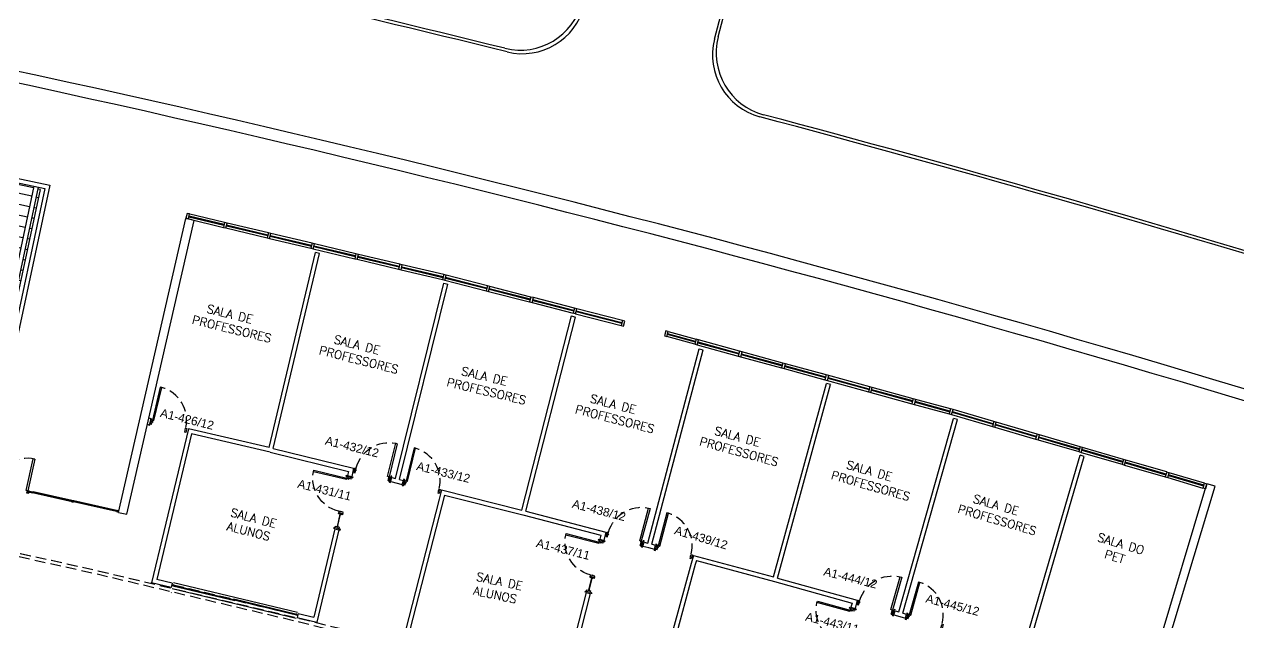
# Model space of a CAD drawing. Header units: millimetres. Extents: x 2958 to 3256, y 1036 to 1150.
# Drawn here: x 3192.3 to 3220.89, y 1065.53 to 1079.6 of the extents above; entities that cross this region are included whole.
import ezdxf

# ---------------------------------------------------------------- set-up
doc = ezdxf.new("R2010")
doc.units = ezdxf.units.MM
doc.linetypes.add('HIDDEN', pattern=[0.375, 0.25, -0.125])
for name, color, linetype in [('AR-ALV', 2, 'Continuous'), ('AR-ALV-BXA', 2, 'Continuous'), ('AR-ALV-VT1', 2, 'Continuous'), ('AR-COR', 2, 'Continuous'), ('AR-COR-VT2', 2, 'Continuous'), ('AR-ESQ', 2, 'Continuous'), ('AR-PIS', 1, 'Continuous'), ('AR-PIS-DSN', 1, 'Continuous'), ('AR-POR', 1, 'Continuous'), ('AR-PRJ', 1, 'HIDDEN'), ('AR-PRJ-EDF', 1, 'HIDDEN'), ('AREA', 2, 'Continuous'), ('BL-ESCADA', 2, 'Continuous'), ('BL-ESQ-02', 62, 'Continuous'), ('BL-ESQ-PRJ', 1, 'HIDDEN'), ('DT-ESQ-01', 71, 'Continuous'), ('DT-ESQ-CRT', 2, 'Continuous'), ('DT-ESQ-VT1', 1, 'Continuous'), ('DT-ESQ-VT2', 2, 'Continuous'), ('PISO', 1, 'Continuous'), ('TEXTO', 2, 'Continuous'), ('USO1', 2, 'Continuous')]:
    doc.layers.add(name, color=color, linetype=linetype)
doc.styles.add('1', font='romans.shx')
doc.styles.get("Standard").update_dxf_attribs({"font": 'arial.ttf'})
doc.styles.add('UNB-100-1', font='simplex.shx', dxfattribs={"height": 0.2})
doc.dimstyles.new('1-600', dxfattribs={"dimtxt": 1.1, "dimasz": 2.5, "dimexe": 2, "dimexo": 4, "dimgap": 0.2, "dimtad": 1, "dimdec": 0, "dimzin": 4, "dimdsep": 46, "dimlunit": 6, "dimtxsty": '1', "dimblk1": 'NONE', "dimblk2": 'NONE', "dimsah": 1, "dimcen": 0, "dimclrd": 2, "dimclre": 2, "dimclrt": 2, "dimadec": 0, "dimazin": 0, "dimtfac": 1, "dimtdec": 0, "dimtmove": 2, "dimatfit": 3, "dimldrblk": 'NONE', "dimfxl": 1, "dimtolj": 1, "dimtzin": 0, "dimarcsym": 0})

# ---------------------------------------------------------------- blocks, each defined once
blk = doc.blocks.new('ev01-p')
at = {"layer": 'AR-ALV-BXA', "color": 2}
for p, q in [((0, 0.075), (3, 0.075)), ((0, -0.075), (3, -0.075))]:
    blk.add_line(p, q, dxfattribs=at)
at = {"layer": 'BL-ESQ-02'}
for p, q in [((0, 0.021), (0.015, 0.021)), ((3, -0.006), (3, 0.007))]:
    blk.add_line(p, q, dxfattribs=at)
at = {"layer": 'BL-ESQ-02', "color": 2}
for p, q in [((0, 0.007), (0, 0.021)), ((0, 0.007), (0.015, 0.007)), ((0, -0.006), (0, 0.007)), ((0, 0.007), (0.015, 0.007)), ((0, -0.006), (0, 0.007)), ((0.015, 0.007), (0, 0.007)), ((0.014, 0.02), (0.001, 0.02)), ((0.001, 0.02), (0.001, 0.008)), ((0.001, 0.008), (0.014, 0.008)), ((0.014, 0.006), (0.001, 0.006)), ((0.001, 0.006), (0.001, -0.005)), ((0.014, 0.019), (0.014, 0.02)), ((0.015, 0.019), (0.014, 0.019)), ((0.014, 0.008), (0.014, 0.009)), ((0.014, 0.009), (0.015, 0.009)), ((0.014, 0.005), (0.014, 0.006)), ((0.015, 0.005), (0.014, 0.005)), ((0.015, 0.021), (0.015, 0.019)), ((0.015, 0.009), (0.015, 0.007)), ((0.015, 0.007), (0.015, 0.005)), ((3, 0.021), (2.985, 0.021)), ((2.985, 0.021), (2.985, 0.019)), ((2.985, 0.019), (2.986, 0.019)), ((2.986, 0.009), (2.985, 0.009)), ((2.985, 0.009), (2.985, 0.007)), ((3, 0.007), (2.985, 0.007)), ((2.985, 0.007), (3, 0.007)), ((2.986, 0.019), (2.986, 0.02)), ((2.986, 0.02), (2.999, 0.02)), ((2.986, 0.008), (2.986, 0.009)), ((2.999, 0.008), (2.986, 0.008)), ((2.999, 0.02), (2.999, 0.008)), ((3, 0.007), (3, 0.021)), ((0.015, -0.006), (0, -0.006)), ((0.001, -0.005), (0.014, -0.005)), ((0.014, -0.005), (0.014, -0.004)), ((0.014, -0.004), (0.015, -0.004)), ((0.015, -0.004), (0.015, -0.006))]:
    blk.add_line(p, q, dxfattribs=at)
at = {"layer": 'BL-ESQ-02', "color": 1}
for points in [[(1.5, 0.004), (0.005, 0.004), (0.005, -0.004), (1.5, -0.004)], [(1.47, 0.01), (2.995, 0.01), (2.995, 0.018), (1.47, 0.018)]]:
    blk.add_lwpolyline(points, dxfattribs=at)
at = {"layer": 'BL-ESQ-02', "color": 2}
blk.add_lwpolyline([(0.005, -0.164), (0.005, -0.172)], dxfattribs=at)
at = {"layer": 'BL-ESQ-PRJ', "color": 1}
for p, q in [((0, 0.021), (2.985, 0.021)), ((0.015, 0.019), (2.985, 0.019)), ((0.015, 0.009), (2.985, 0.009)), ((0.015, 0.007), (2.985, 0.007))]:
    blk.add_line(p, q, dxfattribs=at)
at = {"layer": 'DT-ESQ-01', "color": 1}
for p, q in [((1.47, 0.018), (1.47, 0.01)), ((1.5, 0.004), (1.5, -0.004))]:
    blk.add_line(p, q, dxfattribs=at)
blk = doc.blocks.new('P12X6-SLC')
for p, q in [((0, -0.12), (0, 0)), ((0, 0), (0.06, 0)), ((0.06, 0), (0.06, -0.12)), ((0.06, -0.12), (0, -0.12))]:
    blk.add_line(p, q)
blk = doc.blocks.new('esc-a-sl')
at = {"layer": 'AR-COR'}
for p, q in [((-2.81, 11.957), (-2.81, 16.2)), ((-2.81, 16.2), (-2.45, 16.2)), ((-2.71, 12.057), (-2.71, 16.1)), ((-2.71, 16.1), (-2.55, 16.1)), ((-2.55, 12.057), (-2.55, 16.1)), ((-2.45, 12.057), (-2.45, 16.2)), ((-0.1, 16.2), (-0.51, 16.2)), ((-0.51, 12.057), (-0.51, 16.2)), ((-0.1, 16.1), (-0.41, 16.1)), ((-0.41, 12.057), (-0.41, 16.1)), ((-0.1, 12.057), (-2.71, 12.057)), ((-0.1, 11.957), (-2.81, 11.957))]:
    blk.add_line(p, q, dxfattribs=at)
at = {"layer": 'AR-PIS-DSN'}
for p, q in [((-2.61, 12.1), (-2.61, 16.05)), ((-2.61, 16.05), (-2.55, 16.05)), ((-2.61, 12.1), (-2.61, 16.05)), ((-2.45, 16.05), (-0.51, 16.05)), ((-0.41, 16.05), (-0.35, 16.05)), ((-0.35, 12.1), (-0.35, 16.05)), ((-2.61, 15.8), (-2.55, 15.8)), ((-2.45, 15.8), (-0.51, 15.8)), ((-2.61, 15.55), (-2.55, 15.55)), ((-2.45, 15.55), (-0.51, 15.55)), ((-0.41, 15.55), (-0.35, 15.55)), ((-2.61, 15.3), (-2.55, 15.3)), ((-2.45, 15.3), (-0.51, 15.3)), ((-0.41, 15.3), (-0.35, 15.3)), ((-2.61, 15.05), (-2.55, 15.05)), ((-2.45, 15.05), (-0.51, 15.05)), ((-0.41, 15.05), (-0.35, 15.05)), ((-2.61, 14.8), (-2.55, 14.8)), ((-2.45, 14.8), (-0.51, 14.8)), ((-0.41, 14.8), (-0.35, 14.8)), ((-2.61, 14.55), (-2.55, 14.55)), ((-2.61, 14.3), (-2.55, 14.3)), ((-2.45, 14.55), (-0.51, 14.55)), ((-2.45, 14.3), (-0.51, 14.3)), ((-0.41, 14.55), (-0.35, 14.55)), ((-0.41, 14.3), (-0.35, 14.3)), ((-2.61, 14.05), (-2.55, 14.05)), ((-2.45, 14.05), (-0.51, 14.05)), ((-0.41, 14.05), (-0.35, 14.05)), ((-2.61, 13.8), (-2.55, 13.8)), ((-2.45, 13.8), (-0.51, 13.8)), ((-0.41, 13.8), (-0.35, 13.8)), ((-2.61, 13.55), (-2.55, 13.55)), ((-2.45, 13.55), (-0.51, 13.55)), ((-0.41, 13.55), (-0.35, 13.55)), ((-2.61, 13.3), (-2.55, 13.3)), ((-2.45, 13.3), (-0.51, 13.3)), ((-0.41, 13.3), (-0.35, 13.3)), ((-2.61, 13.05), (-2.55, 13.05)), ((-2.45, 13.05), (-0.51, 13.05)), ((-0.41, 13.05), (-0.35, 13.05)), ((-2.61, 12.8), (-2.55, 12.8)), ((-2.45, 12.8), (-0.51, 12.8)), ((-0.41, 12.8), (-0.35, 12.8)), ((-2.61, 12.55), (-2.55, 12.55)), ((-2.61, 12.3), (-2.55, 12.3)), ((-2.45, 12.55), (-0.51, 12.55)), ((-2.45, 12.3), (-0.51, 12.3)), ((-0.41, 12.55), (-0.35, 12.55)), ((-0.41, 12.3), (-0.35, 12.3)), ((-2.61, 12.1), (-2.55, 12.1)), ((-2.45, 12.1), (-0.51, 12.1)), ((-0.41, 12.1), (-0.35, 12.1))]:
    blk.add_line(p, q, dxfattribs=at)
blk = doc.blocks.new('pm01-p')
at = {"layer": 'BL-ESQ-02', "color": 2}
for p, q in [((0.01, 0.025), (0.01, 0.125)), ((0.04, 0.125), (0.01, 0.125)), ((0.04, 0.025), (0.01, 0.025)), ((0.04, 0.025), (0.04, 0.125))]:
    blk.add_line(p, q, dxfattribs=at)
for points in [[(0.041, 0.926), (0.041, 0.126), (0.076, 0.126), (0.076, 0.926)], [(0.04, 0.075), (0.04, 0.09), (0.05, 0.09), (0.05, 0.075)], [(0.842, 0.075), (0.842, 0.09), (0.832, 0.09), (0.832, 0.075)], [(0.872, 0.025), (0.842, 0.025), (0.842, 0.125), (0.872, 0.125)]]:
    blk.add_lwpolyline(points, close=True, dxfattribs=at)
at = {"layer": 'BL-ESQ-02', "color": 1}
for points in [[(0, 0.023), (0, 0), (-0.023, 0), (-0.023, 0), (0, 0), (0, 0.023)], [(0, 0.128), (0, 0.15), (-0.023, 0.15), (-0.023, 0.151), (0, 0.151), (0, 0.128)]]:
    blk.add_lwpolyline(points, close=True, dxfattribs=at)
at = {"layer": 'BL-ESQ-02', "color": 2}
blk.add_lwpolyline([(0.01, 0.115), (0, 0.115), (0, 0.035), (0.01, 0.035)], dxfattribs=at)
at = {"layer": 'BL-ESQ-PRJ', "color": 1}
blk.add_arc((0.041, 0.126), 0.801, 1.0013, 87.4949, dxfattribs=at)
at = {"layer": 'DT-ESQ-VT1'}
for points in [[(0.04, 0.125), (0.04, 0.1), (0.041, 0.1), (0.041, 0.125)], [(0.041, 0.126), (0.066, 0.126), (0.066, 0.125), (0.041, 0.125)]]:
    blk.add_lwpolyline(points, close=True, dxfattribs=at)
blk = doc.blocks.new('em01-p')
at = {"layer": 'BL-ESQ-02', "color": 2}
for p, q in [((0.33, 0.003), (0.03, 0.003)), ((0.33, 0.05), (0.33, -0.05)), ((0.36, 0.05), (0.33, 0.05)), ((0.36, 0.05), (0.36, -0.05)), ((0.33, -0.003), (0.03, -0.003)), ((0.36, -0.05), (0.33, -0.05))]:
    blk.add_line(p, q, dxfattribs=at)
for points in [[(0.03, 0.05), (0, 0.05), (0, -0.05), (0.03, -0.05)], [(0.03, 0.003), (0.03, 0.018), (0.04, 0.018), (0.04, 0.003)], [(0.33, 0.003), (0.33, 0.018), (0.32, 0.018), (0.32, 0.003)], [(0.03, -0.003), (0.03, -0.018), (0.04, -0.018), (0.04, -0.003)], [(0.33, -0.003), (0.33, -0.018), (0.32, -0.018), (0.32, -0.003)]]:
    blk.add_lwpolyline(points, close=True, dxfattribs=at)
blk.add_lwpolyline([(0.36, -0.04), (0.37, -0.04), (0.37, 0.04), (0.36, 0.04)], dxfattribs=at)
at = {"layer": 'BL-ESQ-02', "color": 1}
for points in [[(0.37, 0.052), (0.37, 0.075), (0.392, 0.075), (0.392, 0.075), (0.369, 0.075), (0.369, 0.052)], [(0.37, -0.053), (0.37, -0.075), (0.392, -0.075), (0.392, -0.076), (0.369, -0.076), (0.369, -0.053)]]:
    blk.add_lwpolyline(points, close=True, dxfattribs=at)
blk = doc.blocks.new('conj pm01-p')
at = {"rotation": 180}
for name, p in [('em01-p', (-0.872, 0)), ('pm01-p', (0, 0.075))]:
    blk.add_blockref(name, p, dxfattribs=at)
blk = doc.blocks.new('perfil esquadria-716-ch16')
at = {"layer": 'DT-ESQ-CRT'}
blk.add_lwpolyline([(0.0485, 0.0015), (0.0025, 0.0015, -0.4142136), (0.0015, 0.0025), (0.0015, 0.0125), (0, 0.0125), (0, 0.002, 0.4142136), (0.002, 0), (0.0485, 0, 1), (0.0485, 0.003), (0.036, 0.003, -0.4142136), (0.035, 0.004), (0.035, 0.023, 0.4142136), (0.033, 0.025), (0.002, 0.025, 0.4142136), (0, 0.023), (0, 0.0135), (0.0015, 0.0135), (0.0015, 0.0225, -0.4142136), (0.0025, 0.0235), (0.0325, 0.0235, -0.4142136), (0.0335, 0.0225), (0.0335, 0.0035, 0.4142136), (0.0355, 0.0015)], format="xyb", dxfattribs=at)
blk = doc.blocks.new('perfil cantoneira dobrada-200-ch16')
at = {"layer": 'DT-ESQ-CRT'}
blk.add_lwpolyline([(0, 0.001), (0, 0.015, 0.439365), (-0.001, 0.016, 0.439365), (-0.002, 0.015), (-0.002, 0.002, -0.414214), (-0.002, 0.002), (-0.015, 0.002, 0.439365), (-0.016, 0.001, 0.439365), (-0.015, 0), (-0.002, 0, 0.414214)], format="xyb", close=True, dxfattribs=at)
blk = doc.blocks.new('baguete-1-2')
at = {"layer": 'DT-ESQ-CRT'}
blk.add_lwpolyline([(0.00635, 0), (0.00635, 0.0115, 0.41421356), (0.00515, 0.0127), (-0.00515, 0.0127, 0.41421356), (-0.00635, 0.0115), (-0.00635, 0), (-0.00515, 0), (-0.00515, 0.0109, -0.41421356), (-0.00455, 0.0115), (0.00455, 0.0115, -0.41421356), (0.00515, 0.0109), (0.00515, 0)], format="xyb", close=True, dxfattribs=at)
blk = doc.blocks.new('perfil esquadria-737-ch16')
at = {"layer": 'DT-ESQ-CRT'}
for p in [(-0.023, 0.001), (0.011, 0.001)]:
    blk.add_line(p, (-0.01, 0.001), dxfattribs=at)
for points in [[(0.023, 0.001), (0.011, 0.001, -0.939472), (0.011, 0.003), (0.023, 0.003, -1), (0.023, 0), (-0.023, 0, -1), (-0.023, 0.003), (-0.012, 0.003, 0.414214), (-0.01, 0.005), (-0.01, 0.023, -0.414214), (-0.008, 0.025), (0.008, 0.025, -0.414214), (0.01, 0.023), (0.01, 0.002)], [(-0.01, 0.001, 0.372054), (-0.008, 0.003), (-0.008, 0.022, -0.414214), (-0.007, 0.023), (0.007, 0.023, -0.414214), (0.008, 0.022), (0.008, 0.002, 0.946822), (0.01, 0.002)]]:
    blk.add_lwpolyline(points, format="xyb", dxfattribs=at)
blk = doc.blocks.new("cantoneira-1 1-2''")
at = {"layer": 'DT-ESQ-CRT'}
blk.add_lwpolyline([(0.002, 0.0381), (0, 0.0381), (0, 0.002, 0.4142136), (0.002, 0), (0.0381, 0), (0.0381, 0.002), (0.003, 0.002, -0.4142136), (0.002, 0.003)], format="xyb", close=True, dxfattribs=at)
blk = doc.blocks.new('tubo industrial 30x50-ch16')
at = {"layer": 'DT-ESQ-CRT'}
blk.add_lwpolyline([(0.0015, 0.0475, -0.4142136), (0.0025, 0.0485), (0.0275, 0.0485, -0.4142136), (0.0285, 0.0475), (0.0285, 0.0205), (0.03, 0.0205), (0.03, 0.048, 0.4142136), (0.028, 0.05), (0.002, 0.05, 0.4142136), (0, 0.048), (0, 0.002, 0.4142136), (0.002, 0), (0.028, 0, 0.4142136), (0.03, 0.002), (0.03, 0.0195), (0.0285, 0.0195), (0.0285, 0.0025, -0.4142136), (0.0275, 0.0015), (0.0025, 0.0015, -0.4142136), (0.0015, 0.0025)], format="xyb", close=True, dxfattribs=at)
blk = doc.blocks.new('ef05a-p')
at = {"layer": 'BL-ESQ-02'}
for points in [[(2.193, 0.777), (2.193, 0.013), (2.228, 0.013), (2.228, 0.777)], [(3.722, 0.777), (3.722, 0.013), (3.687, 0.013), (3.687, 0.777)]]:
    blk.add_lwpolyline(points, close=True, dxfattribs=at)
at = {"layer": 'BL-ESQ-PRJ'}
for centre, start, end in [((2.193, 0.012), 0, 89.9258), ((3.722, 0.012), 90.0742, 180)]:
    blk.add_arc(centre, 0.765, start, end, dxfattribs=at)
at = {"layer": 'DT-ESQ-CRT'}
for points in [[(2.162, -0.037), (2.16, -0.037), (2.16, 0.01, 0.414214), (2.159, 0.011), (2.146, 0.011), (2.146, 0.013), (2.16, 0.013, -0.414214), (2.162, 0.011)], [(3.753, -0.037), (3.755, -0.037), (3.755, 0.01, -0.414214), (3.756, 0.011), (3.769, 0.011), (3.769, 0.013), (3.755, 0.013, 0.414214), (3.753, 0.011)]]:
    blk.add_lwpolyline(points, format="xyb", close=True, dxfattribs=at)
at = {"layer": 'DT-ESQ-VT1'}
for p, q in [((0.05, 0.013), (1.078, 0.013)), ((2.087, 0.013), (1.036, 0.013)), ((1.065, 0.013), (1.084, 0.013)), ((1.161, 0.013), (1.131, 0.013)), ((2.146, 0.013), (2.087, 0.013)), ((3.769, 0.013), (3.85, 0.013)), ((4.784, 0.013), (3.85, 0.013)), ((4.777, 0.013), (4.784, 0.013)), ((5.865, 0.013), (4.831, 0.013)), ((0.048, -0.012), (1.086, -0.012)), ((2.087, -0.012), (1.129, -0.012)), ((1.161, -0.012), (1.129, -0.012)), ((2.149, -0.012), (2.087, -0.012)), ((3.766, -0.012), (3.85, -0.012)), ((4.797, -0.012), (3.772, -0.012)), ((4.777, -0.012), (4.786, -0.012)), ((5.867, -0.012), (4.829, -0.012))]:
    blk.add_line(p, q, dxfattribs=at)
for points in [[(2.192, 0.012), (2.192, -0.02), (2.193, -0.02), (2.193, 0.012)], [(2.193, 0.013), (2.224, 0.013), (2.224, 0.012), (2.193, 0.012)], [(3.722, 0.013), (3.691, 0.013), (3.691, 0.012), (3.722, 0.012)], [(3.723, 0.012), (3.723, -0.02), (3.722, -0.02), (3.722, 0.012)]]:
    blk.add_lwpolyline(points, close=True, dxfattribs=at)
at = {"layer": 'DT-ESQ-VT2'}
for points in [[(1.089, 0.002), (0.039, 0.002), (0.039, 0.008), (1.036, 0.008)], [(1.096, 0.008), (1.036, 0.008)], [(1.036, 0.002), (1.096, 0.002)], [(1.065, 0.008), (1.096, 0.008), (1.096, 0.002), (1.042, 0.002)], [(2.087, 0.008), (1.119, 0.008)], [(1.161, 0.008), (1.119, 0.008)], [(1.119, 0.008), (1.119, 0.002), (1.161, 0.002)], [(1.119, 0.002), (2.087, 0.002)], [(2.087, 0.002), (2.153, 0.002), (2.153, 0.008), (2.087, 0.008)], [(3.85, 0.002), (3.762, 0.002), (3.762, 0.008), (3.85, 0.008)], [(3.762, 0.008), (3.957, 0.008)], [(3.85, 0.002), (4.796, 0.002)], [(4.796, 0.008), (3.957, 0.008)], [(4.777, 0.008), (4.796, 0.008), (4.796, 0.002), (4.777, 0.002)], [(5.876, 0.008), (4.819, 0.008)], [(4.851, 0.008), (4.819, 0.008), (4.819, 0.002), (4.851, 0.002)], [(4.819, 0.002), (5.876, 0.002)], [(5.852, 0.002), (5.876, 0.002), (5.876, 0.008), (5.852, 0.008)]]:
    blk.add_lwpolyline(points, dxfattribs=at)
at = {"xscale": -1}
for name, p, rotation in [("cantoneira-1 1-2''", (0, 0.015), 180), ('perfil esquadria-716-ch16', (0.002, 0.013), 180), ('perfil esquadria-737-ch16', (1.107, 0.013), 180), ('baguete-1-2', (1.098, -0.006), 90), ('baguete-1-2', (2.16, -0.006), 90), ('tubo industrial 30x50-ch16', (2.162, 0.013), 180), ('tubo industrial 30x50-ch16', (3.723, 0.013), 180), ('perfil esquadria-737-ch16', (4.807, 0.013), 180), ('baguete-1-2', (4.797, -0.006), 90), ('baguete-1-2', (5.878, -0.006), 90)]:
    blk.add_blockref(name, p, dxfattribs=dict(at, rotation=rotation))
for name, p, rotation in [('baguete-1-2', (0.037, -0.006), 270), ('baguete-1-2', (1.118, -0.006), 270), ('baguete-1-2', (3.755, -0.006), 270), ('baguete-1-2', (4.817, -0.006), 270), ('perfil esquadria-716-ch16', (5.913, 0.013), 180), ("cantoneira-1 1-2''", (5.915, 0.015), 180)]:
    blk.add_blockref(name, p, dxfattribs=dict(rotation=rotation))
blk.add_blockref('perfil cantoneira dobrada-200-ch16', (2.192, -0.037), dxfattribs=at)
blk.add_blockref('perfil cantoneira dobrada-200-ch16', (3.723, -0.037))
blk = doc.blocks.new('escada01-planta')
for p, q in [((0.1, 0.1), (0.1, 0.103)), ((0.106, 0.1), (0.1, 0.1)), ((2.9, 0.1), (2.894, 0.1)), ((2.9, 0.103), (2.9, 0.1))]:
    blk.add_line(p, q)
at = {"layer": 'AR-COR-VT2'}
for p, q in [((-1.517, 4.349), (-1.517, 4.41)), ((-1.517, 4.41), (0.07, 4.41)), ((-1.476, 4.37), (0.03, 4.37)), ((-1.476, 4.349), (-1.476, 4.37)), ((0.03, 4.37), (0.03, 0.03)), ((0.07, 4.41), (0.07, 0.07)), ((1.33, 1.43), (1.33, 4.41)), ((1.33, 4.41), (4.558, 4.41)), ((1.37, 1.47), (1.37, 4.37)), ((1.37, 4.37), (4.517, 4.37)), ((4.517, 4.349), (4.517, 4.37)), ((4.558, 4.348), (4.558, 4.41)), ((1.63, 4.218), (1.63, 1.47)), ((1.67, 4.218), (1.67, 1.43)), ((2.93, 4.218), (2.93, 1.859)), ((2.97, 4.218), (2.97, 1.859)), ((2.93, 1.859), (2.93, 0.07)), ((2.97, 1.859), (2.97, 0.03)), ((1.33, 1.43), (1.67, 1.43)), ((1.37, 1.47), (1.63, 1.47)), ((2.97, 0.03), (0.03, 0.03)), ((0.07, 0.07), (2.93, 0.07))]:
    blk.add_line(p, q, dxfattribs=at)
for centre, start, end in [((1.65, 4.218), 359.5253, 179.5252), ((2.95, 4.218), 0.4748, 180.4747)]:
    blk.add_arc(centre, 0.02, start, end, dxfattribs=at)
at = {"layer": 'AR-PIS'}
blk.add_line((1.4, 4.349), (4.468, 4.349), dxfattribs=at)
at = {"layer": 'AR-PIS-DSN', "ltscale": 0.2}
for p, q in [((0, 4.349), (-1.476, 4.349)), ((0, 1.5), (0, 4.349)), ((0, 4.349), (0.03, 4.349)), ((0.07, 4.349), (0.1, 4.349)), ((1.3, 4.349), (0.1, 4.349)), ((0.1, 4.349), (0.1, 1.5)), ((1.3, 4.349), (1.33, 4.349)), ((1.3, 4.349), (1.3, 1.5)), ((1.37, 4.349), (1.4, 4.349)), ((1.4, 4.349), (1.4, 1.5)), ((0.03, 4.156), (0, 4.156)), ((0.1, 4.156), (0.07, 4.156)), ((1.3, 4.065), (0.1, 4.065)), ((1.33, 4.156), (1.3, 4.156)), ((1.4, 4.156), (1.37, 4.156)), ((1.6, 4.115), (1.63, 4.115)), ((1.6, 4.115), (1.6, 1.5)), ((1.67, 4.115), (1.7, 4.115)), ((1.7, 4.115), (1.7, 1.785)), ((2.9, 4.065), (1.7, 4.065)), ((2.9, 4.115), (2.93, 4.115)), ((2.9, 1.785), (2.9, 4.115)), ((2.97, 4.115), (3, 4.115)), ((3, 1.785), (3, 4.115)), ((1.3, 3.78), (0.1, 3.78)), ((2.9, 3.78), (1.7, 3.78)), ((1.3, 3.495), (0.1, 3.495)), ((2.9, 3.495), (1.7, 3.495)), ((1.3, 3.21), (0.1, 3.21)), ((2.9, 3.21), (1.7, 3.21)), ((1.3, 2.925), (0.1, 2.925)), ((2.9, 2.925), (1.7, 2.925)), ((1.3, 2.64), (0.1, 2.64)), ((2.9, 2.64), (1.7, 2.64)), ((1.3, 2.355), (0.1, 2.355)), ((2.9, 2.355), (1.7, 2.355)), ((1.3, 2.07), (0.1, 2.07)), ((2.9, 2.07), (1.7, 2.07)), ((1.3, 1.785), (0.1, 1.785)), ((1.6, 1.785), (1.63, 1.785)), ((1.67, 1.785), (1.7, 1.785)), ((2.9, 1.785), (1.7, 1.785)), ((2.9, 1.785), (2.93, 1.785)), ((2.97, 1.785), (3, 1.785)), ((3, 1.785), (3, 0)), ((0, 0), (0, 1.5)), ((0, 1.5), (0.03, 1.5)), ((0.07, 1.5), (0.1, 1.5)), ((1.3, 1.5), (1.33, 1.5)), ((1.37, 1.5), (1.4, 1.5)), ((1.4, 1.5), (1.6, 1.5)), ((3, 0), (0, 0))]:
    blk.add_line(p, q, dxfattribs=at)
blk = doc.blocks.new('*D97')
at = {"layer": 'DEFPOINTS', "color": 0, "transparency": 16777216}
for p in [(3139.882, 1067.386), (3139.766, 1065.89), (3217.679, 1052.622), (3190.353, 1051.654), (3217.238, 1051.188)]:
    blk.add_point(p, dxfattribs=at)
at = {"layer": 'USO1', "color": 2, "lineweight": -2, "transparency": 16777216}
for p, q in [((3139.459, 1061.902), (3139.114, 1057.415)), ((3216.063, 1047.364), (3214.741, 1043.063))]:
    blk.add_line(p, q, dxfattribs=at)
blk.add_arc((3112.356, 709.986), 350.458, 72.913, 85.59592, dxfattribs=at)
at = {"layer": 'USO1', "color": 2, "transparency": 16777216, "insert": (3177.837, 1055.035), "char_height": 1.1, "attachment_point": 5, "rotation": 349.2545, "style": '1'}
blk.add_mtext('\\A1;Matemática', dxfattribs=at)
blk = doc.blocks.new('_NONE')
at = {"color": 0, "linetype": 'ByBlock'}
blk.add_circle((0, 0), 0.25, dxfattribs=at)

msp = doc.modelspace()

# ---------------------------------------------------------------- linework, layer by layer
at = {"layer": 'AR-ALV'}
for p, q in [((3194.518, 1068.121), (3196.107, 1075.037)), ((3194.713, 1068.076), (3196.302, 1074.99)), ((3196.302, 1074.99), (3196.109, 1075.038)), ((3196.302, 1074.99), (3196.109, 1075.038)), ((3198.064, 1069.645), (3199.158, 1074.231)), ((3198.161, 1069.622), (3199.256, 1074.208)), ((3199.256, 1074.208), (3199.158, 1074.231)), ((3201.042, 1068.922), (3202.177, 1073.512)), ((3201.139, 1068.897), (3202.274, 1073.487)), ((3202.177, 1073.512), (3202.274, 1073.487)), ((3204.013, 1068.174), (3205.184, 1072.741)), ((3204.11, 1068.149), (3205.281, 1072.717)), ((3205.184, 1072.741), (3205.281, 1072.717)), ((3206.979, 1067.401), (3208.19, 1071.971)), ((3207.076, 1067.375), (3208.287, 1071.945)), ((3208.166, 1071.978), (3208.166, 1071.978)), ((3208.19, 1071.971), (3208.287, 1071.945)), ((3209.938, 1066.604), (3211.184, 1071.152)), ((3210.034, 1066.578), (3211.28, 1071.126)), ((3211.28, 1071.126), (3211.184, 1071.152)), ((3211.287, 1071.15), (3211.287, 1071.15)), ((3211.304, 1071.119), (3211.304, 1071.119)), ((3195.253, 1070.175), (3195.198, 1070.188)), ((3195.288, 1070.321), (3195.232, 1070.334)), ((3195.253, 1070.175), (3195.288, 1070.321)), ((3212.89, 1065.783), (3214.177, 1070.332)), ((3212.986, 1065.755), (3214.273, 1070.304)), ((3214.273, 1070.304), (3214.177, 1070.332)), ((3196.165, 1070.09), (3195.301, 1066.466)), ((3196.239, 1069.969), (3195.421, 1066.541)), ((3198.064, 1069.645), (3196.165, 1070.09)), ((3198.09, 1069.536), (3196.239, 1069.969)), ((3198.089, 1069.536), (3199.936, 1069.087)), ((3198.161, 1069.622), (3200.056, 1069.161)), ((3215.836, 1064.937), (3217.156, 1069.464)), ((3215.932, 1064.909), (3217.252, 1069.436)), ((3217.252, 1069.436), (3217.156, 1069.464)), ((3217.276, 1069.429), (3217.276, 1069.429)), ((3199.936, 1069.087), (3199.912, 1068.99)), ((3199.912, 1068.99), (3200.01, 1068.966)), ((3200.056, 1069.161), (3200.01, 1068.966)), ((3200.931, 1068.847), (3200.955, 1068.944)), ((3200.931, 1068.847), (3201.202, 1068.778)), ((3200.955, 1068.944), (3201.042, 1068.922)), ((3201.139, 1068.897), (3201.226, 1068.875)), ((3201.202, 1068.778), (3201.226, 1068.875)), ((3215.471, 1053.262), (3220.143, 1068.793)), ((3215.664, 1053.208), (3220.335, 1068.735)), ((3220.143, 1068.793), (3220.109, 1068.678)), ((3220.335, 1068.735), (3220.143, 1068.793)), ((3202.067, 1068.432), (3201.198, 1065.041)), ((3202.195, 1068.528), (3201.32, 1065.114)), ((3202.122, 1068.65), (3202.067, 1068.432)), ((3202.122, 1068.65), (3204.013, 1068.174)), ((3202.195, 1068.528), (3204.037, 1068.064)), ((3194.518, 1068.121), (3194.713, 1068.076)), ((3204.11, 1068.149), (3205.997, 1067.657)), ((3204.037, 1068.064), (3205.876, 1067.585)), ((3199.612, 1067.733), (3199.117, 1065.659)), ((3199.71, 1067.71), (3199.191, 1065.538)), ((3199.588, 1067.739), (3199.588, 1067.739)), ((3199.612, 1067.733), (3199.71, 1067.71)), ((3205.876, 1067.585), (3205.851, 1067.488)), ((3205.997, 1067.657), (3205.948, 1067.463)), ((3205.851, 1067.488), (3205.948, 1067.463)), ((3205.972, 1067.457), (3205.972, 1067.457)), ((3206.842, 1067.333), (3206.842, 1067.333)), ((3206.866, 1067.327), (3206.892, 1067.424)), ((3206.866, 1067.327), (3207.002, 1067.292)), ((3206.892, 1067.424), (3206.979, 1067.401)), ((3207.001, 1067.292), (3207.137, 1067.255)), ((3207.076, 1067.375), (3207.162, 1067.352)), ((3207.137, 1067.255), (3207.162, 1067.352)), ((3208.055, 1067.111), (3208.002, 1066.919)), ((3208.055, 1067.111), (3209.938, 1066.604)), ((3208.125, 1066.989), (3208.099, 1066.893)), ((3208.125, 1066.989), (3209.96, 1066.495)), ((3208.002, 1066.919), (3207.071, 1063.519)), ((3208.099, 1066.893), (3207.194, 1063.589)), ((3195.276, 1066.472), (3195.276, 1066.472)), ((3195.276, 1066.472), (3195.276, 1066.472)), ((3195.295, 1066.442), (3195.295, 1066.442)), ((3195.295, 1066.442), (3195.295, 1066.442)), ((3195.763, 1066.358), (3195.301, 1066.466)), ((3195.763, 1066.358), (3195.301, 1066.466)), ((3195.786, 1066.455), (3195.421, 1066.541)), ((3195.786, 1066.455), (3195.421, 1066.541)), ((3195.786, 1066.455), (3195.763, 1066.358)), ((3195.786, 1066.455), (3195.763, 1066.358)), ((3209.96, 1066.495), (3211.79, 1065.985)), ((3210.034, 1066.578), (3211.913, 1066.055)), ((3205.53, 1066.237), (3205.001, 1064.171)), ((3205.627, 1066.212), (3205.073, 1064.048)), ((3205.53, 1066.237), (3205.627, 1066.212)), ((3211.79, 1065.985), (3211.764, 1065.889)), ((3211.764, 1065.889), (3211.86, 1065.862)), ((3211.913, 1066.055), (3211.86, 1065.862)), ((3211.884, 1065.855), (3211.884, 1065.855)), ((3198.729, 1065.753), (3198.729, 1065.753)), ((3198.753, 1065.747), (3198.73, 1065.65)), ((3198.73, 1065.65), (3199.191, 1065.538)), ((3198.753, 1065.747), (3199.117, 1065.659)), ((3198.759, 1065.772), (3198.759, 1065.771)), ((3212.776, 1065.711), (3212.803, 1065.807)), ((3212.776, 1065.711), (3212.911, 1065.673)), ((3212.803, 1065.807), (3212.89, 1065.783)), ((3212.986, 1065.755), (3213.073, 1065.731)), ((3213.046, 1065.634), (3213.073, 1065.731))]:
    msp.add_line(p, q, dxfattribs=at)
msp.add_lwpolyline([(3212.911, 1065.673), (3213.046, 1065.634)], dxfattribs=at)
at = {"layer": 'AR-ALV-VT1'}
for points in [[(3222.975, 1070.43, 0.05916), (3137.339, 1086.096), (3128.416, 1086.579), (3122.021, 1086.792)], [(3222.77, 1070.21, 0.058865), (3137.299, 1085.848), (3128.407, 1086.329)]]:
    msp.add_lwpolyline(points, format="xyb", dxfattribs=at)
at = {"layer": 'AR-ESQ'}
msp.add_line((3196.108, 1075.037), (3196.167, 1075.023), dxfattribs=at)
at = {"layer": 'AR-ESQ', "color": 2}
for p, q in [((3196.136, 1075.154), (3196.109, 1075.038)), ((3196.194, 1075.14), (3196.136, 1075.154)), ((3196.167, 1075.023), (3196.194, 1075.14)), ((3196.179, 1075.075), (3197.003, 1074.877)), ((3197.006, 1074.889), (3196.182, 1075.087)), ((3197.018, 1074.941), (3196.99, 1074.826)), ((3196.99, 1074.825), (3197.049, 1074.811)), ((3197.076, 1074.927), (3197.018, 1074.941)), ((3197.049, 1074.811), (3197.076, 1074.927)), ((3197.061, 1074.863), (3198.033, 1074.632)), ((3198.036, 1074.643), (3197.064, 1074.875)), ((3198.048, 1074.696), (3198.021, 1074.58)), ((3198.107, 1074.682), (3198.048, 1074.696)), ((3198.079, 1074.565), (3198.107, 1074.682)), ((3198.02, 1074.579), (3198.079, 1074.565)), ((3198.091, 1074.618), (3199.061, 1074.387)), ((3199.064, 1074.399), (3198.094, 1074.63)), ((3199.076, 1074.451), (3199.049, 1074.335)), ((3199.135, 1074.437), (3199.076, 1074.451)), ((3199.107, 1074.321), (3199.135, 1074.437)), ((3199.049, 1074.334), (3199.107, 1074.321)), ((3199.119, 1074.373), (3200.095, 1074.141)), ((3200.098, 1074.152), (3199.122, 1074.385)), ((3200.11, 1074.205), (3200.083, 1074.089)), ((3200.169, 1074.191), (3200.11, 1074.205)), ((3200.141, 1074.074), (3200.169, 1074.191)), ((3200.153, 1074.127), (3201.127, 1073.895)), ((3201.13, 1073.907), (3200.156, 1074.138)), ((3200.083, 1074.088), (3200.141, 1074.074)), ((3201.142, 1073.959), (3201.115, 1073.843)), ((3201.115, 1073.842), (3201.173, 1073.828)), ((3201.201, 1073.945), (3201.142, 1073.959)), ((3201.173, 1073.828), (3201.201, 1073.945)), ((3201.185, 1073.881), (3202.157, 1073.65)), ((3202.16, 1073.661), (3201.188, 1073.893)), ((3202.176, 1073.713), (3202.147, 1073.598)), ((3202.147, 1073.597), (3202.205, 1073.582)), ((3202.235, 1073.698), (3202.176, 1073.713)), ((3202.205, 1073.582), (3202.235, 1073.698)), ((3202.218, 1073.634), (3203.188, 1073.386)), ((3203.191, 1073.398), (3202.222, 1073.646)), ((3203.174, 1073.334), (3203.232, 1073.319)), ((3203.204, 1073.45), (3203.175, 1073.335)), ((3203.262, 1073.435), (3203.204, 1073.45)), ((3203.232, 1073.319), (3203.262, 1073.435)), ((3203.246, 1073.371), (3204.214, 1073.123)), ((3204.216, 1073.135), (3203.249, 1073.383)), ((3204.23, 1073.187), (3204.2, 1073.072)), ((3204.2, 1073.071), (3204.258, 1073.056)), ((3204.288, 1073.172), (3204.23, 1073.187)), ((3204.258, 1073.056), (3204.288, 1073.172)), ((3204.272, 1073.108), (3205.237, 1072.861)), ((3205.24, 1072.873), (3204.275, 1073.12)), ((3205.254, 1072.925), (3205.224, 1072.809)), ((3205.282, 1072.794), (3205.224, 1072.809)), ((3205.312, 1072.91), (3205.254, 1072.925)), ((3205.282, 1072.794), (3205.312, 1072.91)), ((3205.295, 1072.846), (3206.366, 1072.571)), ((3206.369, 1072.583), (3205.297, 1072.858)), ((3206.382, 1072.635), (3206.353, 1072.52)), ((3206.353, 1072.519), (3206.411, 1072.504)), ((3206.441, 1072.62), (3206.382, 1072.635)), ((3206.411, 1072.504), (3206.441, 1072.62)), ((3207.405, 1072.388), (3207.373, 1072.274)), ((3207.462, 1072.373), (3207.405, 1072.388)), ((3207.373, 1072.273), (3207.431, 1072.257)), ((3208.119, 1072.193), (3208.087, 1072.078)), ((3208.177, 1072.177), (3208.119, 1072.193)), ((3208.145, 1072.061), (3208.177, 1072.177)), ((3208.159, 1072.113), (3209.125, 1071.849)), ((3209.128, 1071.861), (3208.163, 1072.125)), ((3208.087, 1072.077), (3208.145, 1072.061)), ((3209.142, 1071.913), (3209.111, 1071.798)), ((3209.124, 1071.85), (3209.125, 1071.849)), ((3209.128, 1071.861), (3209.127, 1071.861)), ((3209.2, 1071.897), (3209.142, 1071.913)), ((3209.168, 1071.781), (3209.2, 1071.897)), ((3209.182, 1071.833), (3210.146, 1071.57)), ((3210.149, 1071.581), (3209.186, 1071.845)), ((3209.11, 1071.797), (3209.168, 1071.781)), ((3210.163, 1071.633), (3210.132, 1071.519)), ((3210.221, 1071.618), (3210.163, 1071.633)), ((3210.19, 1071.502), (3210.221, 1071.618)), ((3210.204, 1071.554), (3211.165, 1071.291)), ((3211.169, 1071.302), (3210.207, 1071.565)), ((3210.132, 1071.518), (3210.19, 1071.502)), ((3211.183, 1071.354), (3211.151, 1071.24)), ((3211.241, 1071.339), (3211.183, 1071.354)), ((3211.209, 1071.223), (3211.241, 1071.339)), ((3211.223, 1071.275), (3212.191, 1071.01)), ((3212.194, 1071.022), (3211.226, 1071.287)), ((3212.208, 1071.074), (3212.177, 1070.959)), ((3212.266, 1071.058), (3212.208, 1071.074)), ((3212.234, 1070.942), (3212.266, 1071.058)), ((3212.248, 1070.994), (3213.214, 1070.73)), ((3213.217, 1070.742), (3212.252, 1071.006)), ((3213.231, 1070.794), (3213.2, 1070.679)), ((3213.257, 1070.662), (3213.289, 1070.778)), ((3213.272, 1070.714), (3214.09, 1070.49)), ((3214.094, 1070.502), (3213.275, 1070.726)), ((3214.109, 1070.555), (3214.076, 1070.441)), ((3214.076, 1070.44), (3214.133, 1070.423)), ((3214.167, 1070.538), (3214.109, 1070.555)), ((3214.133, 1070.423), (3214.167, 1070.538)), ((3214.148, 1070.475), (3215.109, 1070.195)), ((3215.113, 1070.206), (3214.152, 1070.486)), ((3215.128, 1070.258), (3215.094, 1070.144)), ((3215.094, 1070.143), (3215.152, 1070.126)), ((3215.108, 1070.195), (3215.109, 1070.195)), ((3215.113, 1070.206), (3215.112, 1070.206)), ((3215.185, 1070.241), (3215.128, 1070.258)), ((3215.152, 1070.126), (3215.185, 1070.241)), ((3215.167, 1070.178), (3216.126, 1069.898)), ((3216.129, 1069.91), (3215.17, 1070.19)), ((3216.144, 1069.962), (3216.111, 1069.847)), ((3216.111, 1069.847), (3216.168, 1069.83)), ((3216.202, 1069.945), (3216.144, 1069.962)), ((3216.168, 1069.83), (3216.202, 1069.945)), ((3216.183, 1069.882), (3217.14, 1069.603)), ((3217.144, 1069.614), (3216.187, 1069.893)), ((3217.125, 1069.551), (3217.183, 1069.534)), ((3217.159, 1069.666), (3217.126, 1069.552)), ((3217.217, 1069.649), (3217.159, 1069.666)), ((3217.183, 1069.534), (3217.217, 1069.649)), ((3217.198, 1069.586), (3218.161, 1069.305)), ((3218.164, 1069.317), (3217.201, 1069.597)), ((3218.179, 1069.368), (3218.146, 1069.254)), ((3218.146, 1069.253), (3218.203, 1069.236)), ((3218.237, 1069.352), (3218.179, 1069.368)), ((3218.203, 1069.236), (3218.237, 1069.352)), ((3218.218, 1069.288), (3219.179, 1069.008)), ((3219.183, 1069.02), (3218.222, 1069.3)), ((3219.198, 1069.071), (3219.164, 1068.957)), ((3219.255, 1069.054), (3219.198, 1069.071)), ((3219.222, 1068.939), (3219.255, 1069.054)), ((3219.237, 1068.991), (3220.067, 1068.747)), ((3220.07, 1068.758), (3219.24, 1069.002)), ((3219.164, 1068.956), (3219.222, 1068.939))]:
    msp.add_line(p, q, dxfattribs=at)
at = {"layer": 'AR-ESQ', "color": 1}
for p, q in [((3196.138, 1075.03), (3196.99, 1074.825)), ((3197.018, 1074.941), (3196.166, 1075.146)), ((3197.049, 1074.811), (3198.02, 1074.579)), ((3198.048, 1074.696), (3197.076, 1074.927)), ((3199.076, 1074.451), (3198.107, 1074.682)), ((3198.079, 1074.565), (3199.049, 1074.334)), ((3200.11, 1074.205), (3199.135, 1074.437)), ((3199.107, 1074.321), (3200.083, 1074.088)), ((3201.142, 1073.959), (3200.169, 1074.191)), ((3200.141, 1074.074), (3201.115, 1073.842)), ((3201.173, 1073.828), (3202.147, 1073.598)), ((3202.176, 1073.713), (3201.201, 1073.945)), ((3202.205, 1073.582), (3203.174, 1073.334)), ((3203.204, 1073.45), (3202.235, 1073.698)), ((3203.232, 1073.319), (3204.2, 1073.071)), ((3204.23, 1073.187), (3203.262, 1073.435)), ((3204.258, 1073.056), (3205.224, 1072.809)), ((3205.254, 1072.925), (3204.288, 1073.172)), ((3205.282, 1072.794), (3206.353, 1072.519)), ((3206.382, 1072.635), (3205.312, 1072.91)), ((3209.142, 1071.913), (3208.177, 1072.177)), ((3208.145, 1072.061), (3209.11, 1071.797)), ((3210.163, 1071.633), (3209.142, 1071.913)), ((3209.109, 1071.797), (3210.132, 1071.518)), ((3211.183, 1071.354), (3210.221, 1071.618)), ((3210.19, 1071.502), (3211.151, 1071.239)), ((3211.039, 1071.27), (3212.176, 1070.958)), ((3212.208, 1071.074), (3211.071, 1071.385)), ((3213.231, 1070.794), (3212.266, 1071.058)), ((3212.176, 1070.958), (3213.2, 1070.678)), ((3213.2, 1070.678), (3214.076, 1070.44)), ((3214.109, 1070.555), (3213.231, 1070.794)), ((3214.133, 1070.423), (3215.094, 1070.143)), ((3215.128, 1070.258), (3214.167, 1070.538)), ((3215.093, 1070.143), (3216.111, 1069.847)), ((3216.144, 1069.962), (3215.127, 1070.258)), ((3216.168, 1069.83), (3217.125, 1069.551)), ((3217.159, 1069.666), (3216.202, 1069.945)), ((3217.183, 1069.534), (3218.146, 1069.253)), ((3218.179, 1069.368), (3217.217, 1069.649)), ((3219.198, 1069.072), (3218.237, 1069.352)), ((3218.203, 1069.236), (3219.164, 1068.956)), ((3220.086, 1068.81), (3219.255, 1069.054)), ((3219.222, 1068.939), (3220.051, 1068.695))]:
    msp.add_line(p, q, dxfattribs=at)
at = {"layer": 'AR-ESQ', "color": 2}
for points in [[(3207.431, 1072.257), (3207.462, 1072.373)], [(3208.101, 1072.129), (3207.445, 1072.309)], [(3208.104, 1072.141), (3207.448, 1072.321)]]:
    msp.add_lwpolyline(points, dxfattribs=at)
at = {"layer": 'AR-ESQ', "color": 1}
for points in [[(3208.087, 1072.078), (3207.431, 1072.258)], [(3207.462, 1072.373), (3208.119, 1072.193)]]:
    msp.add_lwpolyline(points, dxfattribs=at)
at = {"layer": 'AR-PRJ'}
for radius in [366.676, 366.755]:
    msp.add_arc((3112.107, 709.256), radius, 73.24459, 85.57029, dxfattribs=at)
at = {"layer": 'AR-PRJ-EDF', "linetype": 'HIDDEN'}
msp.add_arc((3112.111, 709.256), 366.755, 73.24459, 85.57151, dxfattribs=at)
at = {"layer": 'PISO'}
for p, q in [((3208.555, 1079.254), (3209.79, 1083.982)), ((3208.641, 1079.304), (3209.839, 1083.895))]:
    msp.add_line(p, q, dxfattribs=at)
for centre, radius, start, end in [((3112.416, 710.943), 379.154, 76.07377, 79.8506), ((3112.416, 710.943), 379.224, 76.08426, 79.83417), ((3203.979, 1080.494), 1.5, 256.0843, 345.8533), ((3204.029, 1080.409), 1.5, 256.0738, 345.8533), ((3210.006, 1078.875), 1.5, 165.3655, 255.1449), ((3210.006, 1078.875), 1.5, 165.3655, 255.1449), ((3210.092, 1078.925), 1.5, 165.3655, 255.1345), ((3210.092, 1078.925), 1.5, 165.3655, 255.1345), ((3112.416, 710.943), 379.154, 72.99252, 75.14495), ((3112.416, 710.943), 379.224, 72.99972, 75.13445)]:
    msp.add_arc(centre, radius, start, end, dxfattribs=at)

# ---------------------------------------------------------------- block references
at = {"extrusion": (0, 0, -1), "xscale": -1, "rotation": 192.0015306900523}
msp.add_blockref('esc-a-sl', (-3192.64, 1088.097), dxfattribs=at)
msp.add_blockref('esc-a-sl', (-3192.64, 1088.097), dxfattribs=at)
at = {"rotation": 347.527332199155}
msp.add_blockref('ef05a-p', (3188.746, 1069.421), dxfattribs=at)
at = {"layer": 'AR-ESQ', "color": 2, "rotation": 343.258778270646}
msp.add_blockref('P12X6-SLC', (3220.086, 1068.81), dxfattribs=at)
at = {"layer": 'AR-ESQ', "color": 4, "rotation": 346.5671163456993}
msp.add_blockref('ev01-p', (3195.799, 1066.401), dxfattribs=at)
at = {"layer": 'AR-POR'}
for p, rotation in [((3195.253, 1070.175), 346.813757235118), ((3201.22, 1068.748), 346.1026838520007), ((3207.155, 1067.225), 345.1546834453665), ((3213.063, 1065.603), 344.2066877369176)]:
    msp.add_blockref('pm01-p', p, dxfattribs=dict(at, rotation=rotation))
at = {"layer": 'AR-POR', "xscale": -1}
for p, rotation in [((3200.9, 1068.829), 346.1026791537687), ((3206.836, 1067.309), 345.154615785799), ((3212.745, 1065.693), 344.2068066393088)]:
    msp.add_blockref('pm01-p', p, dxfattribs=dict(at, rotation=rotation))
at = {"layer": 'AR-POR', "color": 4, "xscale": -1}
for p, rotation in [((3199.955, 1068.954), 256.5762205192914), ((3205.893, 1067.452), 255.6280605204198), ((3211.805, 1065.851), 254.6801440682696)]:
    msp.add_blockref('conj pm01-p', p, dxfattribs=dict(at, rotation=rotation))
at = {"layer": 'BL-ESCADA', "rotation": 347.5244888226173}
msp.add_blockref('escada01-planta', (3188.383, 1060.972), dxfattribs=at)
msp.add_blockref('escada01-planta', (3188.383, 1060.972), dxfattribs=at)

# ---------------------------------------------------------------- texts
at = {"layer": 'AREA', "char_height": 0.2, "width": 1.35889, "attachment_point": 1}
for s, insert, rotation in [('A1-426/12', (3195.534, 1070.566), 346.066), ('A1-432/12', (3199.418, 1069.916), 346.066), ('A1-433/12', (3201.568, 1069.317), 346.066), ('A1-431/11', (3198.768, 1068.901), 346.066), ('A1-438/12', (3205.234, 1068.429), 345.5055), ('A1-439/12', (3207.647, 1067.807), 343.3956), ('A1-437/11', (3204.387, 1067.507), 346.066), ('A1-444/12', (3211.153, 1066.838), 345.763), ('A1-445/12', (3213.559, 1066.203), 345.3968), ('A1-443/11', (3210.723, 1065.774), 346.066)]:
    msp.add_mtext(s, dxfattribs=dict(at, insert=insert, rotation=rotation))
at = {"layer": 'TEXTO', "char_height": 0.2, "attachment_point": 1, "style": 'UNB-100-1'}
for s, insert, width, rotation in [('  SALA DE\\PPROFESSORES', (3196.363, 1073.082), 2.14541, 346.2582), ('  SALA DE\\PPROFESSORES', (3199.357, 1072.364), 2.14541, 345.8016), ('  SALA DE\\PPROFESSORES', (3202.353, 1071.614), 2.14541, 346.6756), ('  SALA DE\\PPROFESSORES', (3205.389, 1070.975), 2.14541, 345.4683), ('  SALA DE\\PPROFESSORES', (3208.32, 1070.219), 2.14541, 344.7643), ('  SALA DE\\PPROFESSORES', (3211.427, 1069.424), 2.14541, 344.1004), ('  SALA DE\\PPROFESSORES', (3214.411, 1068.629), 2.14541, 343.6208), ('SALA DE\\PALUNOS', (3197.191, 1068.225), 1.95981, 345.5027), ('  SALA DO\\P    PET', (3217.343, 1067.722), 2.14541, 343.2634), ('SALA DE\\PALUNOS', (3202.97, 1066.716), 1.95981, 347.9186)]:
    msp.add_mtext(s, dxfattribs=dict(at, insert=insert, width=width, rotation=rotation))

# ---------------------------------------------------------------- dimensions: what is measured, and where the dimension line sits
at = {"layer": 'USO1'}
dim = msp.add_angular_dim_2l(base=(3190.353, 1051.654), line1=((3217.238, 1051.188), (3217.679, 1052.622)), line2=((3139.882, 1067.386), (3139.766, 1065.89)), text='Matemática', dimstyle='1-600', override={"dimazin": 1}, dxfattribs=at)
dim.commit()
dim.dimension.update_dxf_attribs({"geometry": '*D97', "text_midpoint": (3177.837, 1055.035)})

doc.saveas('drawing.dxf')
